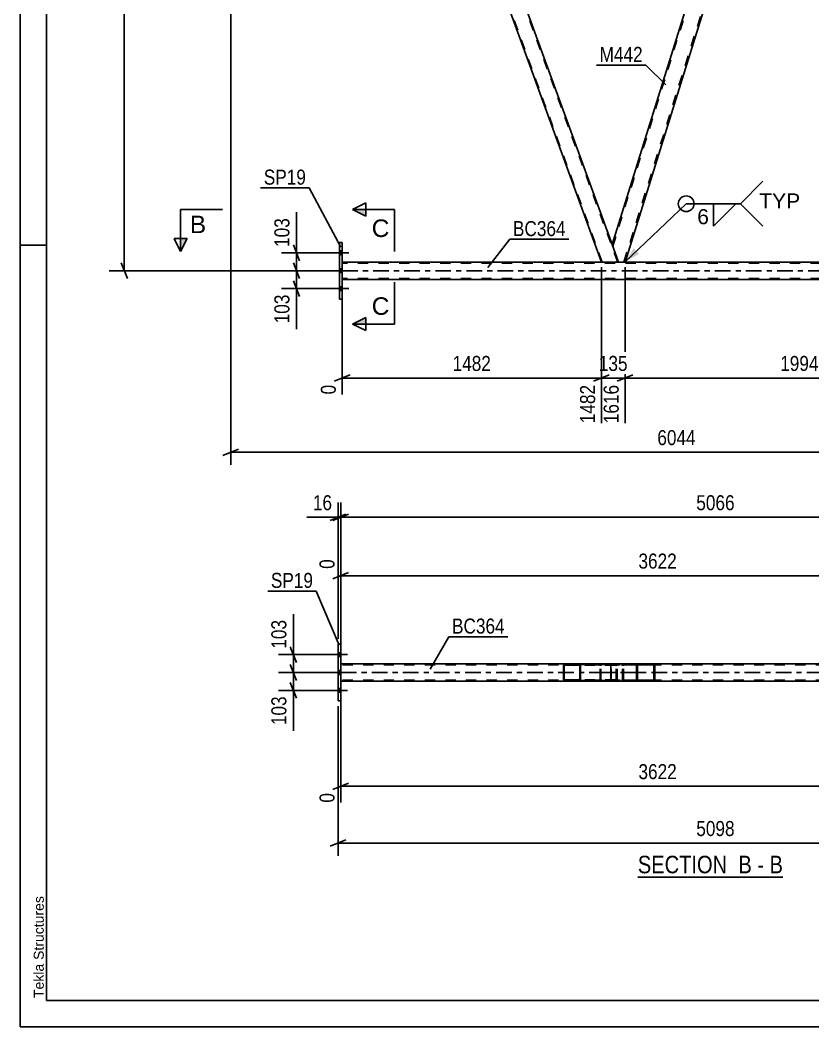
# Model space of a CAD drawing. Header units: millimetres. Extents: x 0 to 594, y 0 to 420.
# Drawn here: x 0 to 151, y 0 to 191.9 of the extents above; entities that cross this region are included whole.
import ezdxf

# ---------------------------------------------------------------- set-up
doc = ezdxf.new("R2010")
doc.units = ezdxf.units.MM
doc.linetypes.add('DXK_LINE_DOT2', pattern=[3.9198, 1.9599, -1.9599])
doc.linetypes.add('DXK_LINE_DOT3', pattern=[5.9187, 2.979, -0.9799, 0.9799, -0.9799])
doc.styles.add('Arial', font='ARIAL.TTF', dxfattribs={"height": 0.2})
doc.styles.add('Arial Narrow', font='ARIALN.TTF', dxfattribs={"height": 0.2})

# ---------------------------------------------------------------- blocks, each defined once
blk = doc.blocks.new('Unknown-570345895-1135 - 11720')
at = {"color": 5, "linetype": 'Continuous'}
for p, q in [((0, 420), (0, 0)), ((5, 415), (5, 5)), ((5, 149), (0, 149)), ((5, 5), (589, 5)), ((0, 0), (594, 0))]:
    blk.add_line(p, q, dxfattribs=at)
at = {"color": 174, "linetype": 'Continuous', "style": 'Arial'}
blk.add_text('Tekla Structures', height=1.9102, rotation=90, dxfattribs=at).set_placement((4.5, 5.5))
blk = doc.blocks.new('Unknown-570345895-12 - 5241')
at = {"color": 6, "linetype": 'Continuous'}
blk.add_line((117.69, 28.53), (145.34, 28.53), dxfattribs=at)
at = {"color": 0, "linetype": 'Continuous'}
for points in [[(135.8, 29.28), (135.8, 32.78), (117.69, 32.78), (117.69, 29.28)], [(139.41, 29.28), (139.41, 32.78), (136.85, 32.78), (136.85, 29.28)], [(141.73, 29.28), (141.73, 32.78), (140.46, 32.78), (140.46, 29.28)], [(145.34, 29.28), (145.34, 32.78), (142.78, 32.78), (142.78, 29.28)]]:
    blk.add_wipeout(points, dxfattribs=at)
at = {"color": 7, "linetype": 'Continuous', "style": 'Arial Narrow'}
for s, p in [('SECTION ', (117.69, 29.28)), ('B', (136.85, 29.28)), ('-', (140.46, 29.28)), ('B', (142.78, 29.28))]:
    blk.add_text(s, height=3.34, dxfattribs=at).set_placement(p)
blk = doc.blocks.new('Part-570345895-5247 - 5241')
at = {"linetype": 'Continuous'}
h = blk.add_hatch(dxfattribs=at)
h.set_pattern_fill('', scale=0.7, style=0, pattern_type=0)
h.set_pattern_definition([(45, (120.8986, 68.98), (-1.5715, 1.5715), [])])
h.paths.add_polyline_path([(120.93, 68.83), (120.9, 68.98), (120.81, 69.11), (120.67, 69.2), (120.51, 69.23), (117.86, 69.23), (117.7, 69.2), (117.56, 69.11), (117.47, 68.98), (117.44, 68.83), (117.44, 66.29), (117.47, 66.14), (117.56, 66.01), (117.7, 65.92), (117.86, 65.89), (120.51, 65.89), (120.67, 65.92), (120.81, 66.01), (120.9, 66.14), (120.93, 66.29)])
h.paths.add_polyline_path([(120.71, 66.22), (120.66, 66.15), (120.59, 66.11), (120.51, 66.09), (117.86, 66.09), (117.78, 66.11), (117.71, 66.15), (117.66, 66.22), (117.65, 66.29), (117.65, 68.83), (117.66, 68.9), (117.71, 68.97), (117.78, 69.01), (117.86, 69.03), (120.51, 69.03), (120.59, 69.01), (120.66, 68.97), (120.71, 68.9), (120.72, 68.83), (120.72, 66.29)])
at = {"color": 2, "linetype": 'Continuous'}
for p, q in [((112.53, 68.98), (112.58, 69.11)), ((112.58, 69.11), (112.65, 69.2)), ((112.65, 69.2), (112.74, 69.23)), ((117.86, 69.23), (112.74, 69.23)), ((117.86, 69.23), (117.7, 69.2)), ((117.86, 69.23), (120.51, 69.23)), ((120.67, 69.2), (120.51, 69.23)), ((112.52, 68.83), (112.53, 68.98)), ((112.52, 66.29), (112.52, 68.83)), ((117.47, 68.98), (117.44, 68.83)), ((117.44, 66.29), (117.44, 68.83)), ((117.65, 68.83), (117.66, 68.9)), ((117.65, 66.29), (117.65, 68.83)), ((117.66, 68.9), (117.71, 68.97)), ((117.71, 68.97), (117.78, 69.01)), ((117.78, 69.01), (117.86, 69.03)), ((117.86, 69.03), (120.51, 69.03)), ((120.51, 69.03), (120.59, 69.01)), ((120.59, 69.01), (120.66, 68.97)), ((120.66, 68.97), (120.71, 68.9)), ((120.71, 68.9), (120.72, 68.83)), ((120.72, 66.29), (120.72, 68.83)), ((120.93, 68.83), (120.9, 68.98)), ((120.93, 66.29), (120.93, 68.83)), ((112.53, 66.14), (112.52, 66.29)), ((112.58, 66.01), (112.53, 66.14)), ((112.65, 65.92), (112.58, 66.01)), ((112.74, 65.89), (112.65, 65.92)), ((112.74, 65.89), (117.86, 65.89)), ((117.44, 66.29), (117.47, 66.14)), ((117.66, 66.22), (117.65, 66.29)), ((117.71, 66.15), (117.66, 66.22)), ((117.7, 65.92), (117.86, 65.89)), ((117.78, 66.11), (117.71, 66.15)), ((117.86, 66.09), (117.78, 66.11)), ((117.86, 66.09), (120.51, 66.09)), ((117.86, 65.89), (120.51, 65.89)), ((120.59, 66.11), (120.51, 66.09)), ((120.51, 65.89), (120.67, 65.92)), ((120.66, 66.15), (120.59, 66.11)), ((120.71, 66.22), (120.66, 66.15)), ((120.72, 66.29), (120.71, 66.22)), ((120.9, 66.14), (120.93, 66.29))]:
    blk.add_line(p, q, dxfattribs=at)
at = {"color": 7, "linetype": 'DXK_LINE_DOT2'}
for p, q in [((113.72, 69.03), (113.72, 69.23)), ((114.55, 69.23), (114.71, 69.2)), ((120.51, 69.23), (117.86, 69.23)), ((112.64, 68.9), (112.63, 68.83)), ((112.63, 66.29), (112.63, 68.83)), ((112.66, 68.97), (112.64, 68.9)), ((112.7, 69.01), (112.66, 68.97)), ((112.74, 69.03), (112.7, 69.01)), ((120.51, 69.03), (112.74, 69.03)), ((114.63, 69.01), (114.55, 69.03)), ((114.7, 68.97), (114.63, 69.01)), ((114.75, 68.9), (114.7, 68.97)), ((114.76, 68.83), (114.75, 68.9)), ((114.76, 66.29), (114.76, 68.83)), ((114.94, 68.98), (114.97, 68.83)), ((114.97, 66.29), (114.97, 68.83)), ((112.63, 66.29), (112.64, 66.22)), ((112.64, 66.22), (112.66, 66.15)), ((112.66, 66.15), (112.7, 66.11)), ((112.7, 66.11), (112.74, 66.09)), ((120.51, 66.09), (112.74, 66.09)), ((113.72, 65.89), (113.72, 66.09)), ((114.55, 66.09), (114.63, 66.11)), ((114.71, 65.92), (114.55, 65.89)), ((114.63, 66.11), (114.7, 66.15)), ((114.7, 66.15), (114.75, 66.22)), ((114.75, 66.22), (114.76, 66.29)), ((114.97, 66.29), (114.94, 66.14)), ((117.86, 65.89), (120.51, 65.89))]:
    blk.add_line(p, q, dxfattribs=at)
at = {"color": 7, "linetype": 'DXK_LINE_DOT3'}
blk.add_line((110.48, 67.56), (119.18, 67.56), dxfattribs=at)
at = {"color": 7, "linetype": 'DXK_LINE_DOT2'}
for centre, start, end in [((114.57, 68.81), 23.8494, 68.8059), ((114.57, 66.31), 291.1941, 336.1506)]:
    blk.add_arc(centre, 0.41, start, end, dxfattribs=at)
at = {"color": 2, "linetype": 'Continuous'}
for centre, start, end in [((117.85, 68.81), 111.1941, 156.1506), ((120.52, 68.81), 23.8494, 68.8059), ((117.85, 66.31), 203.8494, 248.8059), ((120.52, 66.31), 291.1941, 336.1506)]:
    blk.add_arc(centre, 0.41, start, end, dxfattribs=at)
blk = doc.blocks.new('Part-570345895-5266 - 5241')
at = {"color": 2, "linetype": 'Continuous'}
for p, q in [((61.09, 72.98), (60.56, 72.98)), ((60.56, 72.98), (60.56, 62.14)), ((61.09, 62.14), (61.09, 72.98)), ((60.56, 62.14), (61.09, 62.14))]:
    blk.add_line(p, q, dxfattribs=at)
at = {"color": 7, "linetype": 'DXK_LINE_DOT2'}
for p, q in [((60.56, 62.14), (60.56, 72.98)), ((61.09, 72.98), (61.09, 62.14))]:
    blk.add_line(p, q, dxfattribs=at)
blk = doc.blocks.new('Part-570345895-5268 - 5241')
at = {"linetype": 'Continuous'}
h = blk.add_hatch(dxfattribs=at)
h.set_pattern_fill('', scale=0.7, style=0, pattern_type=0)
h.set_pattern_definition([(45, (106.7436, 68.9207), (-1.5715, 1.5715), [])])
h.paths.add_polyline_path([(106.77, 68.82), (106.74, 68.92), (106.68, 69.01), (106.59, 69.06), (106.48, 69.09), (103.8, 69.09), (103.69, 69.06), (103.6, 69.01), (103.54, 68.92), (103.52, 68.82), (103.52, 66.3), (103.54, 66.2), (103.6, 66.11), (103.69, 66.06), (103.8, 66.04), (106.48, 66.04), (106.59, 66.06), (106.68, 66.11), (106.74, 66.2), (106.77, 66.3)])
h.paths.add_polyline_path([(106.61, 66.25), (106.58, 66.21), (106.54, 66.18), (106.48, 66.17), (103.8, 66.17), (103.75, 66.18), (103.7, 66.21), (103.67, 66.25), (103.66, 66.3), (103.66, 68.82), (103.67, 68.87), (103.7, 68.91), (103.75, 68.94), (103.8, 68.95), (106.48, 68.95), (106.54, 68.94), (106.58, 68.91), (106.61, 68.87), (106.62, 68.82), (106.62, 66.3)])
at = {"color": 2, "linetype": 'Continuous'}
for p, q in [((103.54, 68.92), (103.52, 68.82)), ((103.52, 66.3), (103.52, 68.82)), ((103.66, 68.82), (103.67, 68.87)), ((103.66, 66.3), (103.66, 68.82)), ((103.67, 68.87), (103.7, 68.91)), ((103.8, 69.09), (103.69, 69.06)), ((103.7, 68.91), (103.75, 68.94)), ((103.75, 68.94), (103.8, 68.95)), ((103.8, 69.09), (106.48, 69.09)), ((103.8, 68.95), (106.48, 68.95)), ((112.57, 69.09), (106.48, 69.09)), ((106.59, 69.06), (106.48, 69.09)), ((106.48, 68.95), (106.54, 68.94)), ((106.54, 68.94), (106.58, 68.91)), ((106.58, 68.91), (106.61, 68.87)), ((106.61, 68.87), (106.62, 68.82)), ((106.62, 66.3), (106.62, 68.82)), ((106.77, 68.82), (106.74, 68.92)), ((106.77, 66.3), (106.77, 68.82)), ((103.52, 66.3), (103.54, 66.2)), ((103.67, 66.25), (103.66, 66.3)), ((103.7, 66.21), (103.67, 66.25)), ((103.69, 66.06), (103.8, 66.04)), ((103.75, 66.18), (103.7, 66.21)), ((103.8, 66.17), (103.75, 66.18)), ((103.8, 66.17), (106.48, 66.17)), ((103.8, 66.04), (106.48, 66.04)), ((106.54, 66.18), (106.48, 66.17)), ((106.48, 66.04), (106.59, 66.06)), ((106.48, 66.04), (112.57, 66.04)), ((106.58, 66.21), (106.54, 66.18)), ((106.61, 66.25), (106.58, 66.21)), ((106.62, 66.3), (106.61, 66.25)), ((106.74, 66.2), (106.77, 66.3))]:
    blk.add_line(p, q, dxfattribs=at)
at = {"color": 7, "linetype": 'DXK_LINE_DOT2'}
for p, q in [((106.48, 69.09), (103.8, 69.09)), ((113.44, 68.95), (103.8, 68.95)), ((110.48, 68.82), (110.5, 68.92)), ((110.48, 66.3), (110.48, 68.82)), ((110.63, 68.87), (110.62, 68.82)), ((110.62, 66.3), (110.62, 68.82)), ((110.66, 68.91), (110.63, 68.87)), ((110.65, 69.06), (110.76, 69.09)), ((110.71, 68.94), (110.66, 68.91)), ((110.76, 68.95), (110.71, 68.94)), ((113.44, 69.09), (112.57, 69.09)), ((113.44, 69.09), (113.55, 69.06)), ((113.49, 68.94), (113.44, 68.95)), ((113.54, 68.91), (113.49, 68.94)), ((113.57, 68.87), (113.54, 68.91)), ((113.58, 68.82), (113.57, 68.87)), ((113.58, 66.3), (113.58, 68.82)), ((113.7, 68.92), (113.72, 68.83)), ((113.72, 68.83), (113.72, 68.82)), ((113.72, 66.3), (113.72, 68.82)), ((113.44, 66.17), (103.8, 66.17)), ((103.8, 66.04), (106.48, 66.04)), ((110.5, 66.2), (110.48, 66.3)), ((110.62, 66.3), (110.63, 66.25)), ((110.63, 66.25), (110.66, 66.21)), ((110.76, 66.04), (110.65, 66.06)), ((110.66, 66.21), (110.67, 66.2)), ((110.67, 66.2), (110.71, 66.18)), ((110.71, 66.18), (110.76, 66.17)), ((113.44, 66.04), (112.57, 66.04)), ((113.44, 66.17), (113.49, 66.18)), ((113.55, 66.06), (113.44, 66.04)), ((113.49, 66.18), (113.54, 66.21)), ((113.54, 66.21), (113.57, 66.25)), ((113.57, 66.25), (113.58, 66.3)), ((113.72, 66.3), (113.7, 66.2))]:
    blk.add_line(p, q, dxfattribs=at)
at = {"color": 2, "linetype": 'Continuous'}
for centre, start, end in [((103.79, 68.81), 110.7583, 155.68), ((106.49, 68.81), 24.32, 69.2417), ((103.79, 66.31), 204.32, 249.2417), ((106.49, 66.31), 290.7583, 335.68)]:
    blk.add_arc(centre, 0.276, start, end, dxfattribs=at)
at = {"color": 7, "linetype": 'DXK_LINE_DOT2'}
for centre, start, end in [((110.75, 68.81), 110.7583, 155.68), ((113.45, 68.81), 24.32, 69.2417), ((110.75, 66.31), 204.32, 249.2417), ((113.45, 66.31), 290.7583, 335.68)]:
    blk.add_arc(centre, 0.276, start, end, dxfattribs=at)
blk = doc.blocks.new('Part-570345895-5323 - 5241')
at = {"color": 2, "linetype": 'Continuous'}
for p, q in [((112.74, 69.23), (61.09, 69.23)), ((181.16, 69.23), (120.51, 69.23)), ((196.66, 69.23), (186.16, 69.23)), ((203.86, 69.23), (196.76, 69.23)), ((112.74, 65.89), (61.09, 65.89)), ((181.16, 65.89), (120.51, 65.89)), ((196.66, 65.89), (186.16, 65.89)), ((203.86, 65.89), (196.76, 65.89))]:
    blk.add_line(p, q, dxfattribs=at)
at = {"color": 7, "linetype": 'DXK_LINE_DOT2'}
for p, q in [((61.09, 69.23), (61.09, 65.89)), ((120.51, 69.23), (112.74, 69.23)), ((186.16, 69.23), (181.16, 69.23)), ((203.86, 69.23), (203.86, 65.89)), ((196.66, 69.03), (61.09, 69.03)), ((203.86, 69.03), (196.76, 69.03)), ((196.66, 66.09), (61.09, 66.09)), ((120.51, 65.89), (112.74, 65.89)), ((186.16, 65.89), (181.16, 65.89)), ((203.86, 66.09), (196.76, 66.09))]:
    blk.add_line(p, q, dxfattribs=at)
at = {"color": 7, "linetype": 'DXK_LINE_DOT3'}
for p, q in [((61.09, 67.56), (196.66, 67.56)), ((196.76, 67.56), (203.86, 67.56))]:
    blk.add_line(p, q, dxfattribs=at)
blk = doc.blocks.new('Bolt-570345895-5358 - 5241')
at = {"linetype": 'Continuous'}
for points in [[(61.09, 70.61), (61.09, 71.34), (60.56, 71.34), (60.56, 70.61)], [(61.09, 70.61), (61.09, 71.34), (60.56, 71.34), (60.56, 70.61)], [(61.09, 70.61), (61.09, 71.34), (60.56, 71.34), (60.56, 70.61)], [(61.09, 67.19), (61.09, 67.93), (60.56, 67.93), (60.56, 67.19)], [(61.09, 67.19), (61.09, 67.93), (60.56, 67.93), (60.56, 67.19)], [(61.09, 63.78), (61.09, 64.51), (60.56, 64.51), (60.56, 63.78)], [(61.09, 63.78), (61.09, 64.51), (60.56, 64.51), (60.56, 63.78)], [(61.09, 63.78), (61.09, 64.51), (60.56, 64.51), (60.56, 63.78)]]:
    blk.add_hatch(color=1, dxfattribs=at).paths.add_polyline_path(points)
at = {"color": 1, "linetype": 'Continuous'}
for p, q in [((60.56, 71.34), (61.09, 71.34)), ((60.56, 71.34), (61.09, 71.34)), ((60.56, 71.34), (61.09, 71.34)), ((59.59, 70.98), (62.36, 70.98)), ((59.59, 70.98), (62.36, 70.98)), ((59.59, 70.98), (62.36, 70.98)), ((60.56, 70.61), (61.09, 70.61)), ((60.56, 70.61), (61.09, 70.61)), ((60.56, 70.61), (61.09, 70.61)), ((59.59, 67.56), (62.36, 67.56)), ((59.59, 67.56), (62.36, 67.56)), ((60.56, 67.93), (61.09, 67.93)), ((60.56, 67.93), (61.09, 67.93)), ((60.56, 67.19), (61.09, 67.19)), ((60.56, 67.19), (61.09, 67.19)), ((59.59, 64.14), (62.36, 64.14)), ((59.59, 64.14), (62.36, 64.14)), ((59.59, 64.14), (62.36, 64.14)), ((60.56, 64.51), (61.09, 64.51)), ((60.56, 64.51), (61.09, 64.51)), ((60.56, 64.51), (61.09, 64.51)), ((60.56, 63.78), (61.09, 63.78)), ((60.56, 63.78), (61.09, 63.78)), ((60.56, 63.78), (61.09, 63.78))]:
    blk.add_line(p, q, dxfattribs=at)
blk = doc.blocks.new('Part-570345895-4525 - 4513')
at = {"color": 7, "linetype": 'DXK_LINE_DOT2'}
for p, q in [((76.98, 247.49), (73.74, 247.49)), ((73.86, 247.16), (73.74, 247.49)), ((110.88, 145.82), (73.88, 247.49)), ((113.85, 145.82), (76.84, 247.49)), ((77.1, 247.16), (76.98, 247.49)), ((113.99, 145.82), (112.78, 149.14)), ((113.81, 145.82), (113.83, 145.82)), ((113.83, 145.82), (113.81, 145.82)), ((113.85, 145.82), (113.83, 145.82)), ((113.83, 145.82), (113.85, 145.82))]:
    blk.add_line(p, q, dxfattribs=at)
at = {"color": 2, "linetype": 'Continuous'}
for p, q in [((110.74, 145.82), (73.86, 247.16)), ((112.78, 149.14), (77.1, 247.16)), ((113.99, 145.82), (110.74, 145.82))]:
    blk.add_line(p, q, dxfattribs=at)
blk = doc.blocks.new('Part-570345895-4600 - 4513')
at = {"color": 2, "linetype": 'Continuous'}
for p, q in [((110.74, 145.82), (61.35, 145.82)), ((113.99, 145.82), (113.99, 145.82)), ((177.59, 145.82), (115.24, 145.82)), ((199.59, 145.82), (190.26, 145.82)), ((209.46, 145.82), (199.69, 145.82)), ((177.59, 142.49), (61.35, 142.49)), ((199.59, 142.49), (190.26, 142.49)), ((209.46, 142.49), (199.69, 142.49))]:
    blk.add_line(p, q, dxfattribs=at)
at = {"color": 7, "linetype": 'DXK_LINE_DOT2'}
for p, q in [((61.35, 142.49), (61.35, 145.82)), ((199.59, 145.62), (61.35, 145.62)), ((113.99, 145.82), (110.74, 145.82)), ((115.24, 145.82), (113.99, 145.82)), ((190.26, 145.82), (177.59, 145.82)), ((209.46, 145.62), (199.69, 145.62)), ((209.46, 142.49), (209.46, 145.82)), ((199.59, 142.69), (61.35, 142.69)), ((190.26, 142.49), (177.59, 142.49)), ((209.46, 142.69), (199.69, 142.69))]:
    blk.add_line(p, q, dxfattribs=at)
at = {"color": 7, "linetype": 'DXK_LINE_DOT3'}
for p, q in [((61.35, 144.16), (199.59, 144.16)), ((199.69, 144.16), (209.46, 144.16))]:
    blk.add_line(p, q, dxfattribs=at)
blk = doc.blocks.new('Part-570345895-4693 - 4513')
at = {"color": 2, "linetype": 'Continuous'}
for p, q in [((112.78, 149.14), (143.33, 247.16)), ((144.8, 247.16), (145.89, 244.17)), ((145.89, 244.17), (115.24, 145.82)), ((113.99, 145.82), (112.78, 149.14)), ((115.24, 145.82), (113.99, 145.82))]:
    blk.add_line(p, q, dxfattribs=at)
at = {"color": 7, "linetype": 'DXK_LINE_DOT2'}
for p, q in [((112.89, 148.83), (143.64, 247.49)), ((143.43, 247.49), (143.33, 247.16)), ((144.68, 247.49), (143.43, 247.49)), ((144.8, 247.16), (144.68, 247.49)), ((115.03, 145.82), (145.78, 244.48)), ((115.01, 145.82), (114.98, 145.82)), ((114.98, 145.82), (115.01, 145.82)), ((115.01, 145.82), (115.03, 145.82)), ((115.03, 145.82), (115.01, 145.82))]:
    blk.add_line(p, q, dxfattribs=at)
blk = doc.blocks.new('Bolt-570345895-4637 - 4513')
at = {"linetype": 'Continuous'}
for points in [[(61.35, 147.21), (61.35, 147.94), (60.82, 147.94), (60.82, 147.21)], [(61.35, 147.21), (61.35, 147.94), (60.82, 147.94), (60.82, 147.21)], [(61.35, 147.21), (61.35, 147.94), (60.82, 147.94), (60.82, 147.21)], [(61.35, 143.79), (61.35, 144.52), (60.82, 144.52), (60.82, 143.79)], [(61.35, 143.79), (61.35, 144.52), (60.82, 144.52), (60.82, 143.79)], [(61.35, 140.37), (61.35, 141.11), (60.82, 141.11), (60.82, 140.37)], [(61.35, 140.37), (61.35, 141.11), (60.82, 141.11), (60.82, 140.37)], [(61.35, 140.37), (61.35, 141.11), (60.82, 141.11), (60.82, 140.37)]]:
    blk.add_hatch(color=1, dxfattribs=at).paths.add_polyline_path(points)
at = {"color": 1, "linetype": 'Continuous'}
for p, q in [((60.82, 147.94), (61.35, 147.94)), ((60.82, 147.94), (61.35, 147.94)), ((60.82, 147.94), (61.35, 147.94)), ((59.85, 147.57), (62.62, 147.57)), ((59.85, 147.57), (62.62, 147.57)), ((59.85, 147.57), (62.62, 147.57)), ((60.82, 147.21), (61.35, 147.21)), ((60.82, 147.21), (61.35, 147.21)), ((60.82, 147.21), (61.35, 147.21)), ((59.85, 144.16), (62.62, 144.16)), ((59.85, 144.16), (62.62, 144.16)), ((60.82, 144.52), (61.35, 144.52)), ((60.82, 144.52), (61.35, 144.52)), ((60.82, 143.79), (61.35, 143.79)), ((60.82, 143.79), (61.35, 143.79)), ((59.85, 140.74), (62.62, 140.74)), ((59.85, 140.74), (62.62, 140.74)), ((59.85, 140.74), (62.62, 140.74)), ((60.82, 141.11), (61.35, 141.11)), ((60.82, 141.11), (61.35, 141.11)), ((60.82, 141.11), (61.35, 141.11)), ((60.82, 140.37), (61.35, 140.37)), ((60.82, 140.37), (61.35, 140.37)), ((60.82, 140.37), (61.35, 140.37))]:
    blk.add_line(p, q, dxfattribs=at)
blk = doc.blocks.new('Part-570345895-4580 - 4513')
at = {"color": 2, "linetype": 'Continuous'}
for p, q in [((61.35, 149.57), (60.82, 149.57)), ((60.82, 138.74), (60.82, 149.57)), ((61.35, 149.57), (61.35, 138.74)), ((61.35, 138.74), (60.82, 138.74))]:
    blk.add_line(p, q, dxfattribs=at)
blk = doc.blocks.new('Part-570345895-4605 - 4513')
at = {"color": 7, "linetype": 'DXK_LINE_DOT2'}
for p, q in [((147.93, 247.49), (144.68, 247.49)), ((145.89, 244.17), (144.68, 247.49)), ((181.83, 145.82), (144.83, 247.49)), ((184.79, 145.82), (147.79, 247.49)), ((148.05, 247.16), (147.93, 247.49)), ((181.69, 145.82), (179.99, 150.49)), ((184.93, 145.82), (183.23, 150.49)), ((184.93, 145.82), (181.69, 145.82))]:
    blk.add_line(p, q, dxfattribs=at)
at = {"color": 2, "linetype": 'Continuous'}
for p, q in [((183.23, 150.49), (148.05, 247.16)), ((179.99, 150.49), (145.89, 244.17))]:
    blk.add_line(p, q, dxfattribs=at)
blk = doc.blocks.new('StraightDimension-570345895-5430 - 5241')
at = {"color": 7, "linetype": 'Continuous'}
for p, q in [((61.09, 64.89), (61.09, 42.75)), ((181.83, 57.89), (181.83, 37.27)), ((62.59, 46.48), (59.59, 45.28)), ((180.33, 45.28), (183.33, 46.48)), ((61.09, 45.88), (181.83, 45.88))]:
    blk.add_line(p, q, dxfattribs=at)
at = {"color": 0}
blk.add_wipeout([(125.71, 46.63), (125.71, 50.83), (117.2, 50.83), (117.2, 46.63)], dxfattribs=at)
at = {"color": 0, "linetype": 'Continuous'}
for points in [[(60.49, 45.18), (56.29, 45.18), (56.29, 42.15), (60.49, 42.15)], [(181.23, 45.18), (177.03, 45.18), (177.03, 36.67), (181.23, 36.67)]]:
    blk.add_wipeout(points, dxfattribs=at)
at = {"color": 3, "style": 'Arial Narrow'}
blk.add_text('3622', height=2.863, dxfattribs=at).set_placement((117.8, 47.23))
at = {"color": 3, "linetype": 'Continuous', "style": 'Arial Narrow'}
for s, height, p in [('0', 2.86, (59.89, 42.75)), ('3622', 2.863, (180.63, 37.27))]:
    blk.add_text(s, height=height, rotation=90.0002, dxfattribs=at).set_placement(p)
blk = doc.blocks.new('StraightDimension-570345895-5386 - 5241')
at = {"color": 7, "linetype": 'Continuous'}
for p, q in [((59.56, 67.56), (49.22, 67.56)), ((51.47, 69.06), (52.67, 66.06)), ((52.07, 64.14), (52.07, 67.56)), ((52.67, 62.64), (51.47, 65.64)), ((59.56, 64.14), (49.22, 64.14))]:
    blk.add_line(p, q, dxfattribs=at)
at = {"color": 0}
blk.add_wipeout([(51.32, 63.62), (47.12, 63.62), (47.12, 56.93), (51.32, 56.93)], dxfattribs=at)
at = {"color": 7, "linetype": 'Continuous'}
blk.add_line((52.07, 64.14), (52.07, 56.41), dxfattribs=at)
blk.add_line((52.07, 64.14), (52.07, 56.41), dxfattribs=at)
at = {"color": 3, "style": 'Arial Narrow'}
blk.add_text('103', height=2.863, rotation=90.0002, dxfattribs=at).set_placement((50.72, 57.53))
blk = doc.blocks.new('StraightDimension-570345895-5414 - 5241')
at = {"color": 7, "linetype": 'Continuous'}
for p, q in [((60.56, 61.14), (60.56, 32.63)), ((204.39, 61.14), (204.39, 32.63)), ((62.06, 35.63), (59.06, 34.43)), ((60.56, 35.03), (204.39, 35.03)), ((202.89, 34.43), (205.89, 35.63))]:
    blk.add_line(p, q, dxfattribs=at)
at = {"color": 0}
blk.add_wipeout([(136.73, 35.78), (136.73, 39.98), (128.22, 39.98), (128.22, 35.78)], dxfattribs=at)
at = {"color": 3, "style": 'Arial Narrow'}
blk.add_text('5098', height=2.863, dxfattribs=at).set_placement((128.82, 36.38))
blk = doc.blocks.new('StraightDimension-570345895-5394 - 5241')
at = {"color": 7, "linetype": 'Continuous'}
for p, q in [((51.47, 72.48), (52.67, 69.48)), ((59.56, 70.98), (49.22, 70.98)), ((52.07, 67.56), (52.07, 70.98)), ((59.56, 67.56), (49.22, 67.56)), ((52.67, 66.06), (51.47, 69.06))]:
    blk.add_line(p, q, dxfattribs=at)
at = {"color": 0}
blk.add_wipeout([(51.32, 78.19), (47.12, 78.19), (47.12, 71.5), (51.32, 71.5)], dxfattribs=at)
at = {"color": 7, "linetype": 'Continuous'}
blk.add_line((52.07, 70.98), (52.07, 78.71), dxfattribs=at)
blk.add_line((52.07, 70.98), (52.07, 78.71), dxfattribs=at)
at = {"color": 3, "style": 'Arial Narrow'}
blk.add_text('103', height=2.863, rotation=90.0002, dxfattribs=at).set_placement((50.72, 72.1))
blk = doc.blocks.new('StraightDimension-570345895-5408 - 5241')
at = {"color": 7, "linetype": 'Continuous'}
for p, q in [((181.83, 77.23), (181.83, 94.63)), ((61.09, 70.23), (61.09, 89.15)), ((62.59, 86.62), (59.59, 85.42)), ((180.33, 85.42), (183.33, 86.62)), ((61.09, 86.02), (181.83, 86.02))]:
    blk.add_line(p, q, dxfattribs=at)
at = {"color": 0, "linetype": 'Continuous'}
for points in [[(181.23, 95.23), (177.03, 95.23), (177.03, 86.72), (181.23, 86.72)], [(60.49, 89.75), (56.29, 89.75), (56.29, 86.72), (60.49, 86.72)]]:
    blk.add_wipeout(points, dxfattribs=at)
at = {"color": 0}
blk.add_wipeout([(125.71, 86.77), (125.71, 90.97), (117.2, 90.97), (117.2, 86.77)], dxfattribs=at)
at = {"color": 3, "linetype": 'Continuous', "style": 'Arial Narrow'}
for s, height, p in [('3622', 2.863, (180.63, 87.32)), ('0', 2.86, (59.89, 87.32))]:
    blk.add_text(s, height=height, rotation=90.0002, dxfattribs=at).set_placement(p)
at = {"color": 3, "style": 'Arial Narrow'}
blk.add_text('3622', height=2.863, dxfattribs=at).set_placement((117.8, 87.37))
blk = doc.blocks.new('StraightDimension-570345895-5446 - 5241')
at = {"color": 7, "linetype": 'Continuous'}
for p, q in [((61.09, 72.37), (61.09, 100)), ((203.86, 73.98), (203.86, 100)), ((62.59, 97.75), (59.59, 96.55)), ((61.09, 97.15), (203.86, 97.15)), ((202.36, 96.55), (205.36, 97.75))]:
    blk.add_line(p, q, dxfattribs=at)
at = {"color": 0}
blk.add_wipeout([(136.73, 97.9), (136.73, 102.1), (128.22, 102.1), (128.22, 97.9)], dxfattribs=at)
at = {"color": 3, "style": 'Arial Narrow'}
blk.add_text('5066', height=2.863, dxfattribs=at).set_placement((128.82, 98.5))
blk = doc.blocks.new('StraightDimension-570345895-5456 - 5241')
at = {"color": 7, "linetype": 'Continuous'}
for p, q in [((60.56, 73.98), (60.56, 100)), ((61.09, 72.37), (61.09, 100)), ((59.06, 96.55), (62.06, 97.75)), ((62.59, 97.75), (59.59, 96.55)), ((60.56, 97.15), (61.09, 97.15))]:
    blk.add_line(p, q, dxfattribs=at)
at = {"color": 0}
blk.add_wipeout([(60.03, 97.9), (60.03, 102.1), (55.17, 102.1), (55.17, 97.9)], dxfattribs=at)
at = {"color": 7, "linetype": 'Continuous'}
blk.add_line((60.56, 97.15), (54.65, 97.15), dxfattribs=at)
blk.add_line((60.56, 97.15), (54.65, 97.15), dxfattribs=at)
at = {"color": 3, "style": 'Arial Narrow'}
blk.add_text('16', height=2.863, dxfattribs=at).set_placement((55.77, 98.5))
blk = doc.blocks.new('StraightDimension-570345895-4756 - 4513')
at = {"color": 7, "linetype": 'Continuous'}
for p, q in [((59.82, 144.16), (49.8, 144.16)), ((52.05, 145.66), (53.25, 142.66)), ((52.65, 140.74), (52.65, 144.16)), ((53.25, 139.24), (52.05, 142.24)), ((59.82, 140.74), (49.8, 140.74))]:
    blk.add_line(p, q, dxfattribs=at)
at = {"color": 0}
blk.add_wipeout([(51.9, 140.22), (47.7, 140.22), (47.7, 133.53), (51.9, 133.53)], dxfattribs=at)
at = {"color": 7, "linetype": 'Continuous'}
blk.add_line((52.65, 140.74), (52.65, 133.01), dxfattribs=at)
blk.add_line((52.65, 140.74), (52.65, 133.01), dxfattribs=at)
at = {"color": 3, "style": 'Arial Narrow'}
blk.add_text('103', height=2.863, rotation=90.0002, dxfattribs=at).set_placement((51.3, 134.13))
blk = doc.blocks.new('StraightDimension-570345895-4764 - 4513')
at = {"color": 7, "linetype": 'Continuous'}
for p, q in [((52.05, 149.07), (53.25, 146.07)), ((59.82, 147.57), (49.8, 147.57)), ((52.65, 144.16), (52.65, 147.57)), ((59.82, 144.16), (49.8, 144.16)), ((53.25, 142.66), (52.05, 145.66))]:
    blk.add_line(p, q, dxfattribs=at)
at = {"color": 0}
blk.add_wipeout([(51.9, 154.78), (47.7, 154.78), (47.7, 148.1), (51.9, 148.1)], dxfattribs=at)
at = {"color": 7, "linetype": 'Continuous'}
blk.add_line((52.65, 147.57), (52.65, 155.31), dxfattribs=at)
blk.add_line((52.65, 147.57), (52.65, 155.31), dxfattribs=at)
at = {"color": 3, "style": 'Arial Narrow'}
blk.add_text('103', height=2.863, rotation=90.0002, dxfattribs=at).set_placement((51.3, 148.7))
blk = doc.blocks.new('StraightDimension-570345895-4795 - 4513')
at = {"color": 7, "linetype": 'Continuous'}
for p, q in [((115.24, 144.82), (115.24, 115.09)), ((181.69, 144.82), (181.69, 115.09)), ((116.74, 124.3), (113.74, 123.1)), ((115.24, 123.7), (181.69, 123.7)), ((180.19, 123.1), (183.19, 124.3))]:
    blk.add_line(p, q, dxfattribs=at)
at = {"color": 0}
blk.add_wipeout([(152.72, 124.45), (152.72, 128.65), (144.21, 128.65), (144.21, 124.45)], dxfattribs=at)
at = {"color": 0, "linetype": 'Continuous'}
blk.add_wipeout([(181.09, 123), (176.89, 123), (176.89, 114.49), (181.09, 114.49)], dxfattribs=at)
at = {"color": 3, "style": 'Arial Narrow'}
blk.add_text('1994', height=2.863, dxfattribs=at).set_placement((144.81, 125.05))
at = {"color": 3, "linetype": 'Continuous', "style": 'Arial Narrow'}
blk.add_text('3610', height=2.863, rotation=90.0002, dxfattribs=at).set_placement((180.49, 115.09))
blk = doc.blocks.new('StraightDimension-570345895-4814 - 4513')
at = {"color": 7, "linetype": 'Continuous'}
for p, q in [((110.74, 144.82), (110.74, 115.09)), ((115.24, 144.82), (115.24, 115.09)), ((109.24, 123.1), (112.24, 124.3)), ((110.74, 123.7), (115.24, 123.7)), ((116.74, 124.3), (113.74, 123.1))]:
    blk.add_line(p, q, dxfattribs=at)
at = {"color": 0}
blk.add_wipeout([(116.33, 124.45), (116.33, 128.65), (109.65, 128.65), (109.65, 124.45)], dxfattribs=at)
at = {"color": 0, "linetype": 'Continuous'}
blk.add_wipeout([(114.64, 123), (110.44, 123), (110.44, 114.49), (114.64, 114.49)], dxfattribs=at)
at = {"color": 3, "style": 'Arial Narrow'}
blk.add_text('135', height=2.863, dxfattribs=at).set_placement((110.25, 125.05))
at = {"color": 3, "linetype": 'Continuous', "style": 'Arial Narrow'}
blk.add_text('1616', height=2.863, rotation=90.0002, dxfattribs=at).set_placement((114.04, 115.09))
blk = doc.blocks.new('StraightDimension-570345895-4838 - 4513')
at = {"color": 7, "linetype": 'Continuous'}
for p, q in [((110.74, 144.82), (110.74, 115.09)), ((61.35, 141.49), (61.35, 120.58)), ((62.85, 124.3), (59.85, 123.1)), ((61.35, 123.7), (110.74, 123.7)), ((109.24, 123.1), (112.24, 124.3))]:
    blk.add_line(p, q, dxfattribs=at)
at = {"color": 0}
blk.add_wipeout([(90.3, 124.45), (90.3, 128.65), (81.79, 128.65), (81.79, 124.45)], dxfattribs=at)
at = {"color": 0, "linetype": 'Continuous'}
for points in [[(60.75, 123), (56.55, 123), (56.55, 119.98), (60.75, 119.98)], [(110.14, 123), (105.94, 123), (105.94, 114.49), (110.14, 114.49)]]:
    blk.add_wipeout(points, dxfattribs=at)
at = {"color": 3, "style": 'Arial Narrow'}
blk.add_text('1482', height=2.863, dxfattribs=at).set_placement((82.39, 125.05))
at = {"color": 3, "linetype": 'Continuous', "style": 'Arial Narrow'}
for s, height, p in [('0', 2.86, (60.15, 120.58)), ('1482', 2.863, (109.54, 115.09))]:
    blk.add_text(s, height=height, rotation=90.0002, dxfattribs=at).set_placement(p)
blk = doc.blocks.new('StraightDimension-570345895-4856 - 4513')
at = {"color": 7, "linetype": 'Continuous'}
for p, q in [((20.43, 247.66), (19.23, 250.66)), ((39.12, 249.16), (16.98, 249.16)), ((19.83, 144.16), (19.83, 249.16)), ((59.82, 144.16), (16.98, 144.16)), ((19.23, 145.66), (20.43, 142.66))]:
    blk.add_line(p, q, dxfattribs=at)
at = {"color": 0}
blk.add_wipeout([(20.19, 201.59), (15.99, 201.59), (15.99, 193.08), (20.19, 193.08)], dxfattribs=at)
at = {"color": 3, "style": 'Arial Narrow'}
blk.add_text('3150', height=2.863, rotation=90.0002, dxfattribs=at).set_placement((19.59, 193.68))
blk = doc.blocks.new('StraightDimension-570345895-5154 - 4513')
at = {"color": 7, "linetype": 'Continuous'}
for p, q in [((40.12, 242.74), (40.12, 107.16)), ((209.99, 137.74), (209.99, 107.16)), ((41.62, 110.16), (38.62, 108.96)), ((40.12, 109.56), (209.99, 109.56)), ((208.49, 108.96), (211.49, 110.16))]:
    blk.add_line(p, q, dxfattribs=at)
at = {"color": 0}
blk.add_wipeout([(129.31, 110.31), (129.31, 114.51), (120.8, 114.51), (120.8, 110.31)], dxfattribs=at)
at = {"color": 3, "style": 'Arial Narrow'}
blk.add_text('6044', height=2.863, dxfattribs=at).set_placement((121.4, 110.91))
blk = doc.blocks.new('Mark-570345895-5262 - 5241')
at = {"color": 0}
blk.add_wipeout([(55.81, 83.69), (55.81, 86.69), (47.77, 86.69), (47.77, 83.69)], dxfattribs=at)
blk.add_wipeout([(55.81, 83.69), (55.81, 86.69), (47.77, 86.69), (47.77, 83.69)], dxfattribs=at)
at = {"color": 30, "linetype": 'Continuous'}
for p in [(47.17, 83.09), (60.8, 72.75)]:
    blk.add_line(p, (56.41, 83.09), dxfattribs=at)
at = {"color": 3, "style": 'Arial Narrow'}
blk.add_text('SP19', height=2.863, dxfattribs=at).set_placement((47.77, 83.69))
blk = doc.blocks.new('Mark-570345895-5319 - 5241')
at = {"color": 0}
blk.add_wipeout([(92.33, 74.98), (92.33, 77.98), (82.28, 77.98), (82.28, 74.98)], dxfattribs=at)
blk.add_wipeout([(92.33, 74.98), (92.33, 77.98), (82.28, 77.98), (82.28, 74.98)], dxfattribs=at)
at = {"color": 30, "linetype": 'Continuous'}
for p, q in [((78.15, 68.22), (81.68, 74.38)), ((81.68, 74.38), (92.93, 74.38))]:
    blk.add_line(p, q, dxfattribs=at)
at = {"color": 3, "style": 'Arial Narrow'}
blk.add_text('BC364', height=2.863, dxfattribs=at).set_placement((82.28, 74.98))
blk = doc.blocks.new('Mark-570345895-4576 - 4513')
at = {"color": 0}
blk.add_wipeout([(54.46, 160.57), (54.46, 163.57), (46.42, 163.57), (46.42, 160.57)], dxfattribs=at)
blk.add_wipeout([(54.46, 160.57), (54.46, 163.57), (46.42, 163.57), (46.42, 160.57)], dxfattribs=at)
at = {"color": 30, "linetype": 'Continuous'}
for p in [(45.82, 159.97), (61.12, 148.63)]:
    blk.add_line(p, (55.06, 159.97), dxfattribs=at)
at = {"color": 3, "style": 'Arial Narrow'}
blk.add_text('SP19', height=2.863, dxfattribs=at).set_placement((46.42, 160.57))
blk = doc.blocks.new('Mark-570345895-4689 - 4513')
at = {"color": 0}
blk.add_wipeout([(118.63, 183.97), (118.63, 186.97), (110.4, 186.97), (110.4, 183.97)], dxfattribs=at)
blk.add_wipeout([(118.63, 183.97), (118.63, 186.97), (110.4, 186.97), (110.4, 183.97)], dxfattribs=at)
at = {"color": 30, "linetype": 'Continuous'}
for p in [(109.8, 183.37), (123.03, 179.6)]:
    blk.add_line(p, (119.23, 183.37), dxfattribs=at)
at = {"color": 3, "style": 'Arial Narrow'}
blk.add_text('M442', height=2.863, dxfattribs=at).set_placement((110.4, 183.97))
blk = doc.blocks.new('WeldMark-570345895-5226 - 4513')
at = {"linetype": 'Continuous'}
blk.add_hatch(color=30, dxfattribs=at).paths.add_polyline_path([(117.93, 147.36), (115.24, 145.84), (116.9, 148.45)])
at = {"color": 3, "linetype": 'Continuous'}
for q in [(141.51, 161.22), (141.51, 152.64)]:
    blk.add_line((137.23, 156.93), q, dxfattribs=at)
at = {"color": 30, "linetype": 'Continuous'}
blk.add_line((115.24, 145.84), (126.9, 156.93), dxfattribs=at)
at = {"color": 3, "linetype": 'Continuous'}
blk.add_arc((126.9, 156.93), 1.5, 90, 270, dxfattribs=at)
at = {"color": 0}
blk.add_wipeout([(131.43, 152.83), (131.43, 156.23), (128.8, 156.23), (128.8, 152.83)], dxfattribs=at)
at = {"color": 30, "linetype": 'Continuous'}
blk.add_line((126.9, 156.93), (137.23, 156.93), dxfattribs=at)
at = {"color": 3, "linetype": 'Continuous'}
for p, q in [((132.09, 156.93), (136.37, 156.93)), ((136.37, 156.93), (132.09, 152.64)), ((132.09, 152.64), (132.09, 156.93))]:
    blk.add_line(p, q, dxfattribs=at)
blk.add_arc((126.9, 156.93), 1.5, 270, 90, dxfattribs=at)
at = {"color": 3, "style": 'Arial'}
blk.add_text('6', height=2.87, dxfattribs=at).set_placement((129, 153.03))
at = {"color": 0, "linetype": 'Continuous'}
blk.add_wipeout([(148.6, 156.03), (148.6, 159.03), (140.83, 159.03), (140.83, 156.03)], dxfattribs=at)
blk.add_wipeout([(148.6, 156.03), (148.6, 159.03), (140.83, 159.03), (140.83, 156.03)], dxfattribs=at)
at = {"color": 3, "linetype": 'Continuous', "style": 'Arial'}
blk.add_text('TYP', height=2.865, dxfattribs=at).set_placement((140.83, 156.03))
blk = doc.blocks.new('Mark-570345895-4596 - 4513')
at = {"color": 0}
blk.add_wipeout([(103.94, 150.76), (103.94, 153.76), (93.89, 153.76), (93.89, 150.76)], dxfattribs=at)
blk.add_wipeout([(103.94, 150.76), (103.94, 153.76), (93.89, 153.76), (93.89, 150.76)], dxfattribs=at)
at = {"color": 30, "linetype": 'Continuous'}
for p, q in [((89.09, 144.8), (93.29, 150.16)), ((93.29, 150.16), (104.54, 150.16))]:
    blk.add_line(p, q, dxfattribs=at)
at = {"color": 3, "style": 'Arial Narrow'}
blk.add_text('BC364', height=2.863, dxfattribs=at).set_placement((93.89, 150.76))
blk = doc.blocks.new('SectionMark-570345895-5193 - 4513')
at = {"linetype": 'Continuous'}
for points in [[(65.85, 155.84), (65.85, 154.59), (63.35, 155.84)], [(65.85, 135.25), (65.85, 134), (63.35, 134)]]:
    blk.add_hatch(color=6, dxfattribs=at).paths.add_polyline_path(points)
at = {"color": 6, "linetype": 'Continuous'}
for p, q in [((63.35, 155.84), (65.85, 157.09)), ((71.35, 155.84), (63.35, 155.84)), ((63.35, 155.84), (65.85, 154.59)), ((65.85, 154.59), (65.85, 157.09)), ((71.35, 155.84), (71.35, 147.84)), ((71.35, 134), (71.35, 142)), ((63.35, 134), (65.85, 135.25)), ((65.85, 135.25), (65.85, 132.75)), ((71.35, 134), (63.35, 134)), ((65.85, 132.75), (63.35, 134))]:
    blk.add_line(p, q, dxfattribs=at)
at = {"color": 0, "linetype": 'Continuous'}
for points in [[(70.35, 150.59), (70.35, 154.09), (66.98, 154.09), (66.98, 150.59)], [(70.35, 135.75), (70.35, 139.25), (66.98, 139.25), (66.98, 135.75)]]:
    blk.add_wipeout(points, dxfattribs=at)
at = {"color": 3, "linetype": 'Continuous', "style": 'Arial'}
for p in [(66.98, 150.59), (66.98, 135.75)]:
    blk.add_text('C', height=3.34, dxfattribs=at).set_placement(p)
blk = doc.blocks.new('SectionMark-570345895-5195 - 4513')
at = {"linetype": 'Continuous'}
for points in [[(30.58, 150.32), (31.83, 150.32), (30.58, 147.82)], [(239.15, 150.32), (240.4, 150.32), (240.4, 147.82)]]:
    blk.add_hatch(color=6, dxfattribs=at).paths.add_polyline_path(points)
at = {"color": 6, "linetype": 'Continuous'}
for p, q in [((30.58, 155.82), (38.58, 155.82)), ((30.58, 155.82), (30.58, 147.82)), ((240.4, 155.82), (232.4, 155.82)), ((240.4, 155.82), (240.4, 147.82)), ((30.58, 147.82), (29.33, 150.32)), ((31.83, 150.32), (29.33, 150.32)), ((30.58, 147.82), (31.83, 150.32)), ((239.15, 150.32), (241.65, 150.32)), ((240.4, 147.82), (239.15, 150.32)), ((241.65, 150.32), (240.4, 147.82))]:
    blk.add_line(p, q, dxfattribs=at)
at = {"color": 0, "linetype": 'Continuous'}
for points in [[(35.44, 151.32), (35.44, 154.82), (32.33, 154.82), (32.33, 151.32)], [(238.65, 151.32), (238.65, 154.82), (235.54, 154.82), (235.54, 151.32)]]:
    blk.add_wipeout(points, dxfattribs=at)
at = {"color": 3, "linetype": 'Continuous', "style": 'Arial'}
for p in [(32.33, 151.32), (235.54, 151.32)]:
    blk.add_text('B', height=3.34, dxfattribs=at).set_placement(p)

msp = doc.modelspace()

# ---------------------------------------------------------------- block references
for name in ['Unknown-570345895-1135 - 11720', 'Part-570345895-4525 - 4513', 'Part-570345895-4693 - 4513', 'Part-570345895-4605 - 4513', 'Bolt-570345895-4637 - 4513', 'Part-570345895-4580 - 4513', 'Part-570345895-4600 - 4513', 'Part-570345895-5266 - 5241', 'Bolt-570345895-5358 - 5241', 'Part-570345895-5323 - 5241', 'Part-570345895-5247 - 5241', 'Part-570345895-5268 - 5241']:
    msp.add_blockref(name, (0, 0))

# ---------------------------------------------------------------- next in the draw order: block references
for name in ['StraightDimension-570345895-4756 - 4513', 'StraightDimension-570345895-4795 - 4513', 'StraightDimension-570345895-5430 - 5241', 'Unknown-570345895-12 - 5241']:
    msp.add_blockref(name, (0, 0))

# ---------------------------------------------------------------- next in the draw order: block references
for name in ['StraightDimension-570345895-4764 - 4513', 'StraightDimension-570345895-4814 - 4513', 'StraightDimension-570345895-5386 - 5241']:
    msp.add_blockref(name, (0, 0))

# ---------------------------------------------------------------- next in the draw order: block references
for name in ['StraightDimension-570345895-4838 - 4513', 'StraightDimension-570345895-5394 - 5241', 'StraightDimension-570345895-5414 - 5241']:
    msp.add_blockref(name, (0, 0))

# ---------------------------------------------------------------- next in the draw order: block references
for name in ['StraightDimension-570345895-4856 - 4513', 'StraightDimension-570345895-5408 - 5241']:
    msp.add_blockref(name, (0, 0))

# ---------------------------------------------------------------- next in the draw order: block references
for name in ['StraightDimension-570345895-5154 - 4513', 'StraightDimension-570345895-5446 - 5241']:
    msp.add_blockref(name, (0, 0))

# ---------------------------------------------------------------- next in the draw order: block references
for name in ['Mark-570345895-4689 - 4513', 'Mark-570345895-4576 - 4513', 'WeldMark-570345895-5226 - 4513', 'SectionMark-570345895-5193 - 4513', 'Mark-570345895-4596 - 4513', 'StraightDimension-570345895-5456 - 5241', 'Mark-570345895-5319 - 5241']:
    msp.add_blockref(name, (0, 0))

# ---------------------------------------------------------------- next in the draw order: block references
for name in ['SectionMark-570345895-5195 - 4513', 'Mark-570345895-5262 - 5241']:
    msp.add_blockref(name, (0, 0))

doc.saveas('drawing.dxf')
